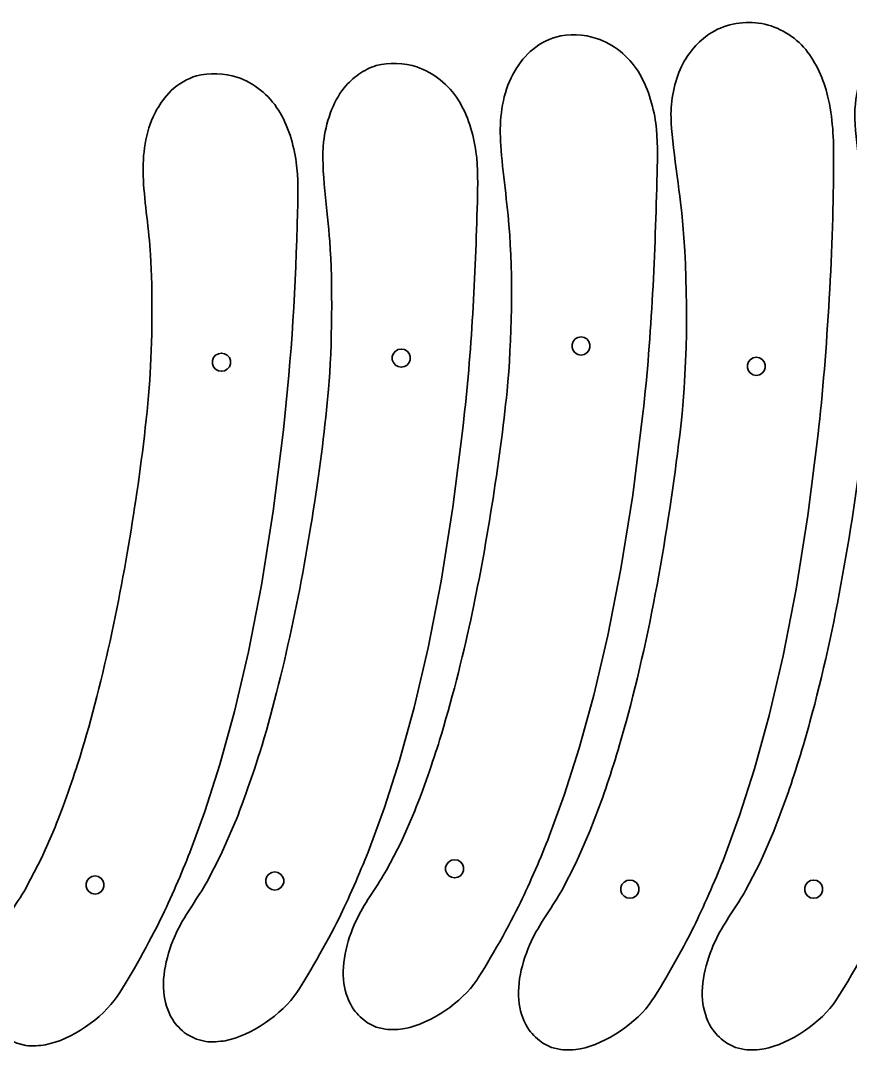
# Model space of a CAD drawing. Header units: millimetres. Extents: x -2587 to 2346, y -1794 to 1080.
# Drawn here: x -1467 to -964, y -1750 to -1125 of the extents above; entities that cross this region are included whole.
import ezdxf

# ---------------------------------------------------------------- set-up
doc = ezdxf.new("R2010")
doc.units = ezdxf.units.MM
doc.header["$MEASUREMENT"] = 0
doc.layers.add('layer 1', color=7, linetype='Continuous')

msp = doc.modelspace()

# ---------------------------------------------------------------- linework, layer by layer
at = {"layer": 'layer 1', "color": 250, "lineweight": 35}
for points, knots in [([(-1058.1163, -1140.0843), (-1061.1343, -1143.8021), (-1063.5986, -1146.7463), (-1065.9133, -1151.1481), (-1065.9133, -1151.1481), (-1070.5618, -1159.9878), (-1072.9464, -1171.5675), (-1073.0856, -1181.501), (-1073.0856, -1181.501), (-1073.261, -1194.0192), (-1068.1284, -1226.5929), (-1066.5805, -1241.4843), (-1066.5805, -1241.4843), (-1062.5162, -1280.5838), (-1062.7259, -1331.9025), (-1067.186, -1371.0435), (-1067.186, -1371.0435), (-1073.7414, -1428.5727), (-1085.0274, -1494.6146), (-1100.3148, -1550.3843), (-1100.3148, -1550.3843), (-1104.0288, -1563.9331), (-1109.7547, -1582.74), (-1114.4194, -1595.9442), (-1114.4194, -1595.9442), (-1114.4194, -1595.9442), (-1122.2167, -1616.6114), (-1122.2167, -1616.6114), (-1122.2167, -1616.6114), (-1122.2167, -1616.6114), (-1130.503, -1635.5596), (-1130.503, -1635.5596), (-1130.503, -1635.5596), (-1130.503, -1635.5596), (-1139.2728, -1652.5555), (-1139.2728, -1652.5555), (-1139.2728, -1652.5555), (-1144.2519, -1661.3071), (-1152.2406, -1672.1331), (-1156.7594, -1681.2442), (-1156.7594, -1681.2442), (-1162.5583, -1692.9364), (-1166.9691, -1708.3028), (-1165.124, -1721.4227), (-1165.124, -1721.4227), (-1164.3926, -1726.6233), (-1162.1022, -1733.0908), (-1159.02, -1737.3521), (-1159.02, -1737.3521), (-1157.2047, -1739.8618), (-1153.3476, -1743.5464), (-1150.738, -1745.1934), (-1150.738, -1745.1934), (-1150.738, -1745.1934), (-1145.5058, -1747.7843), (-1145.5058, -1747.7843), (-1145.5058, -1747.7843), (-1145.5058, -1747.7843), (-1139.9183, -1749.1378), (-1139.9183, -1749.1378), (-1139.9183, -1749.1378), (-1136.7153, -1749.5885), (-1131.2794, -1749.2601), (-1128.0916, -1748.6495), (-1128.0916, -1748.6495), (-1112.5213, -1745.667), (-1093.5203, -1732.6871), (-1084.6116, -1719.3487), (-1084.6116, -1719.3487), (-1076.6676, -1707.4546), (-1064.2411, -1684.8476), (-1058.0752, -1672.16), (-1058.0752, -1672.16), (-1052.5203, -1660.7298), (-1045.2126, -1643.8665), (-1040.6342, -1632.0823), (-1040.6342, -1632.0823), (-1040.6342, -1632.0823), (-1031.5421, -1607.1636), (-1031.5421, -1607.1636), (-1031.5421, -1607.1636), (-1031.5421, -1607.1636), (-1022.458, -1578.7027), (-1022.458, -1578.7027), (-1022.458, -1578.7027), (-1022.458, -1578.7027), (-1013.5737, -1546.4821), (-1013.5737, -1546.4821), (-1013.5737, -1546.4821), (-1013.5737, -1546.4821), (-1005.0814, -1510.2855), (-1005.0814, -1510.2855), (-1005.0814, -1510.2855), (-1005.0814, -1510.2855), (-997.1726, -1469.8955), (-997.1726, -1469.8955), (-997.1726, -1469.8955), (-997.1726, -1469.8955), (-990.0393, -1425.0955), (-990.0393, -1425.0955), (-990.0393, -1425.0955), (-990.0393, -1425.0955), (-983.8734, -1375.6686), (-983.8734, -1375.6686), (-983.8734, -1375.6686), (-978.4026, -1327.5825), (-974.519, -1259.2038), (-974.4805, -1210.5012), (-974.4805, -1210.5012), (-974.47, -1197.239), (-974.8509, -1183.4961), (-978.1046, -1170.5449), (-978.1046, -1170.5449), (-980.49, -1161.0498), (-985.1143, -1150.1653), (-991.4032, -1142.5772), (-991.4032, -1142.5772), (-998.1227, -1134.4696), (-1007.683, -1128.6303), (-1018.0815, -1126.7636), (-1018.0815, -1126.7636), (-1028.2154, -1124.9444), (-1039.365, -1126.7727), (-1048.2308, -1132.0653), (-1048.2308, -1132.0653), (-1052.1462, -1134.4027), (-1054.9067, -1137.0864), (-1058.1163, -1140.0843)], [0, 0, 0, 0, 0.03030303, 0.03030303, 0.03030303, 0.03030303, 0.06060606, 0.06060606, 0.06060606, 0.06060606, 0.09090909, 0.09090909, 0.09090909, 0.09090909, 0.12121212, 0.12121212, 0.12121212, 0.12121212, 0.15151515, 0.15151515, 0.15151515, 0.15151515, 0.18181818, 0.18181818, 0.18181818, 0.18181818, 0.21212121, 0.21212121, 0.21212121, 0.21212121, 0.24242424, 0.24242424, 0.24242424, 0.24242424, 0.27272727, 0.27272727, 0.27272727, 0.27272727, 0.3030303, 0.3030303, 0.3030303, 0.3030303, 0.33333333, 0.33333333, 0.33333333, 0.33333333, 0.36363636, 0.36363636, 0.36363636, 0.36363636, 0.39393939, 0.39393939, 0.39393939, 0.39393939, 0.42424242, 0.42424242, 0.42424242, 0.42424242, 0.45454545, 0.45454545, 0.45454545, 0.45454545, 0.48484848, 0.48484848, 0.48484848, 0.48484848, 0.51515152, 0.51515152, 0.51515152, 0.51515152, 0.54545455, 0.54545455, 0.54545455, 0.54545455, 0.57575758, 0.57575758, 0.57575758, 0.57575758, 0.60606061, 0.60606061, 0.60606061, 0.60606061, 0.63636364, 0.63636364, 0.63636364, 0.63636364, 0.66666667, 0.66666667, 0.66666667, 0.66666667, 0.6969697, 0.6969697, 0.6969697, 0.6969697, 0.72727273, 0.72727273, 0.72727273, 0.72727273, 0.75757576, 0.75757576, 0.75757576, 0.75757576, 0.78787879, 0.78787879, 0.78787879, 0.78787879, 0.81818182, 0.81818182, 0.81818182, 0.81818182, 0.84848485, 0.84848485, 0.84848485, 0.84848485, 0.87878788, 0.87878788, 0.87878788, 0.87878788, 0.90909091, 0.90909091, 0.90909091, 0.90909091, 0.93939394, 0.93939394, 0.93939394, 0.93939394, 1, 1, 1, 1]), ([(-950.8636, -1145.2498), (-953.4748, -1149.5236), (-955.5943, -1152.8872), (-957.4143, -1157.7508), (-957.4143, -1157.7508), (-959.9812, -1164.6104), (-961.5373, -1174.1965), (-961.6396, -1181.501), (-961.6396, -1181.501), (-961.7467, -1189.145), (-960.2076, -1201.3003), (-959.2135, -1208.999), (-959.2135, -1208.999), (-957.0741, -1225.5675), (-954.9885, -1240.0028), (-953.7726, -1256.8621), (-953.7726, -1256.8621), (-951.3064, -1291.0576), (-951.649, -1336.4348), (-955.74, -1371.0435), (-955.74, -1371.0435), (-962.7318, -1430.1925), (-973.1236, -1492.9441), (-988.8688, -1550.3843), (-988.8688, -1550.3843), (-992.5827, -1563.9329), (-998.3088, -1582.7402), (-1002.9734, -1595.9442), (-1002.9734, -1595.9442), (-1002.9734, -1595.9442), (-1010.7707, -1616.6114), (-1010.7707, -1616.6114), (-1010.7707, -1616.6114), (-1010.7707, -1616.6114), (-1019.057, -1635.5596), (-1019.057, -1635.5596), (-1019.057, -1635.5596), (-1019.057, -1635.5596), (-1027.8268, -1652.5555), (-1027.8268, -1652.5555), (-1027.8268, -1652.5555), (-1032.8059, -1661.3072), (-1040.7944, -1672.1326), (-1045.3134, -1681.2442), (-1045.3134, -1681.2442), (-1051.1124, -1692.9365), (-1055.523, -1708.3026), (-1053.678, -1721.4227), (-1053.678, -1721.4227), (-1052.9466, -1726.6236), (-1050.6563, -1733.0907), (-1047.574, -1737.3521), (-1047.574, -1737.3521), (-1045.7588, -1739.8617), (-1041.9016, -1743.5465), (-1039.2921, -1745.1934), (-1039.2921, -1745.1934), (-1039.2921, -1745.1934), (-1034.0599, -1747.7843), (-1034.0599, -1747.7843), (-1034.0599, -1747.7843), (-1034.0599, -1747.7843), (-1028.4724, -1749.1378), (-1028.4724, -1749.1378), (-1028.4724, -1749.1378), (-1025.2694, -1749.5885), (-1019.8334, -1749.2601), (-1016.6456, -1748.6495), (-1016.6456, -1748.6495), (-1001.0872, -1745.6692), (-981.5392, -1732.3381), (-973.1656, -1719.3487), (-973.1656, -1719.3487), (-960.2847, -1699.3675), (-947.5613, -1675.3407), (-938.0966, -1653.6754), (-938.0966, -1653.6754), (-932.3099, -1640.4293), (-924.7522, -1620.7832), (-920.0961, -1607.1636), (-920.0961, -1607.1636), (-920.0961, -1607.1636), (-911.012, -1578.7027), (-911.012, -1578.7027), (-911.012, -1578.7027), (-911.012, -1578.7027), (-902.1278, -1546.4821), (-902.1278, -1546.4821), (-902.1278, -1546.4821), (-902.1278, -1546.4821), (-893.6354, -1510.2855), (-893.6354, -1510.2855), (-893.6354, -1510.2855), (-893.6354, -1510.2855), (-885.7266, -1469.8955), (-885.7266, -1469.8955), (-885.7266, -1469.8955), (-885.7266, -1469.8955), (-878.5933, -1425.0955), (-878.5933, -1425.0955), (-878.5933, -1425.0955), (-878.5933, -1425.0955), (-872.4274, -1375.6686), (-872.4274, -1375.6686), (-872.4274, -1375.6686), (-870.7916, -1361.2903), (-869.3883, -1345.0823), (-868.2551, -1330.611), (-868.2551, -1330.611), (-865.2737, -1292.5387), (-863.0648, -1248.7068), (-863.0346, -1210.5012), (-863.0346, -1210.5012), (-863.0631, -1197.117), (-863.3787, -1183.6002), (-866.6586, -1170.5449), (-866.6586, -1170.5449), (-869.0441, -1161.0496), (-873.6682, -1150.1655), (-879.9573, -1142.5772), (-879.9573, -1142.5772), (-886.677, -1134.4695), (-896.2369, -1128.6303), (-906.6355, -1126.7636), (-906.6355, -1126.7636), (-916.7694, -1124.9444), (-927.919, -1126.7727), (-936.7848, -1132.0653), (-936.7848, -1132.0653), (-939.8507, -1133.8956), (-944.2358, -1137.4747), (-946.6703, -1140.0843), (-946.6703, -1140.0843), (-946.6703, -1140.0843), (-950.8636, -1145.2498), (-950.8636, -1145.2498)], [0, 0, 0, 0, 0.02857143, 0.02857143, 0.02857143, 0.02857143, 0.05714286, 0.05714286, 0.05714286, 0.05714286, 0.08571429, 0.08571429, 0.08571429, 0.08571429, 0.11428571, 0.11428571, 0.11428571, 0.11428571, 0.14285714, 0.14285714, 0.14285714, 0.14285714, 0.17142857, 0.17142857, 0.17142857, 0.17142857, 0.2, 0.2, 0.2, 0.2, 0.22857143, 0.22857143, 0.22857143, 0.22857143, 0.25714286, 0.25714286, 0.25714286, 0.25714286, 0.28571429, 0.28571429, 0.28571429, 0.28571429, 0.31428571, 0.31428571, 0.31428571, 0.31428571, 0.34285714, 0.34285714, 0.34285714, 0.34285714, 0.37142857, 0.37142857, 0.37142857, 0.37142857, 0.4, 0.4, 0.4, 0.4, 0.42857143, 0.42857143, 0.42857143, 0.42857143, 0.45714286, 0.45714286, 0.45714286, 0.45714286, 0.48571429, 0.48571429, 0.48571429, 0.48571429, 0.51428571, 0.51428571, 0.51428571, 0.51428571, 0.54285714, 0.54285714, 0.54285714, 0.54285714, 0.57142857, 0.57142857, 0.57142857, 0.57142857, 0.6, 0.6, 0.6, 0.6, 0.62857143, 0.62857143, 0.62857143, 0.62857143, 0.65714286, 0.65714286, 0.65714286, 0.65714286, 0.68571429, 0.68571429, 0.68571429, 0.68571429, 0.71428571, 0.71428571, 0.71428571, 0.71428571, 0.74285714, 0.74285714, 0.74285714, 0.74285714, 0.77142857, 0.77142857, 0.77142857, 0.77142857, 0.8, 0.8, 0.8, 0.8, 0.82857143, 0.82857143, 0.82857143, 0.82857143, 0.85714286, 0.85714286, 0.85714286, 0.85714286, 0.88571429, 0.88571429, 0.88571429, 0.88571429, 0.91428571, 0.91428571, 0.91428571, 0.91428571, 0.94285714, 0.94285714, 0.94285714, 0.94285714, 1, 1, 1, 1]), ([(-1162.8951, -1148.366), (-1165.7016, -1152.2421), (-1167.894, -1155.1781), (-1170.0186, -1159.6582), (-1170.0186, -1159.6582), (-1175.6606, -1171.5551), (-1177.0805, -1185.0659), (-1176.423, -1198.072), (-1176.423, -1198.072), (-1175.687, -1212.631), (-1172.5868, -1233.2797), (-1171.2911, -1249.0582), (-1171.2911, -1249.0582), (-1168.7921, -1279.4902), (-1169.5001, -1319.4552), (-1172.4824, -1349.6809), (-1172.4824, -1349.6809), (-1176.6578, -1391.9982), (-1185.4723, -1446.8346), (-1194.4838, -1488.3836), (-1194.4838, -1488.3836), (-1199.4412, -1511.2408), (-1206.4535, -1539.13), (-1213.3664, -1561.4287), (-1213.3664, -1561.4287), (-1217.1858, -1573.7488), (-1223.626, -1592.3567), (-1228.4661, -1604.2495), (-1228.4661, -1604.2495), (-1228.4661, -1604.2495), (-1236.7524, -1623.1976), (-1236.7524, -1623.1976), (-1236.7524, -1623.1976), (-1236.7524, -1623.1976), (-1245.5222, -1640.1934), (-1245.5222, -1640.1934), (-1245.5222, -1640.1934), (-1250.5018, -1648.9459), (-1258.4891, -1659.7694), (-1263.0088, -1668.8822), (-1263.0088, -1668.8822), (-1268.8079, -1680.5746), (-1273.2184, -1695.9404), (-1271.3734, -1709.0606), (-1271.3734, -1709.0606), (-1270.642, -1714.2618), (-1268.352, -1720.728), (-1265.2694, -1724.9898), (-1265.2694, -1724.9898), (-1263.4539, -1727.4998), (-1259.5974, -1731.1842), (-1256.9875, -1732.8314), (-1256.9875, -1732.8314), (-1256.9875, -1732.8314), (-1251.7553, -1735.4222), (-1251.7553, -1735.4222), (-1251.7553, -1735.4222), (-1251.7553, -1735.4222), (-1246.1678, -1736.7757), (-1246.1678, -1736.7757), (-1246.1678, -1736.7757), (-1242.9648, -1737.2264), (-1237.5289, -1736.898), (-1234.3411, -1736.2874), (-1234.3411, -1736.2874), (-1218.7705, -1733.3048), (-1199.7698, -1720.3252), (-1190.861, -1706.9864), (-1190.861, -1706.9864), (-1182.9154, -1695.0897), (-1170.4919, -1672.4882), (-1164.3246, -1659.7979), (-1164.3246, -1659.7979), (-1158.7692, -1648.3666), (-1151.4626, -1631.5056), (-1146.8837, -1619.7203), (-1146.8837, -1619.7203), (-1146.8837, -1619.7203), (-1137.7915, -1594.8017), (-1137.7915, -1594.8017), (-1137.7915, -1594.8017), (-1137.7915, -1594.8017), (-1128.7074, -1566.3406), (-1128.7074, -1566.3406), (-1128.7074, -1566.3406), (-1128.7074, -1566.3406), (-1119.8232, -1534.1202), (-1119.8232, -1534.1202), (-1119.8232, -1534.1202), (-1119.8232, -1534.1202), (-1111.3308, -1497.9234), (-1111.3308, -1497.9234), (-1111.3308, -1497.9234), (-1111.3308, -1497.9234), (-1103.422, -1457.5334), (-1103.422, -1457.5334), (-1103.422, -1457.5334), (-1103.422, -1457.5334), (-1096.2888, -1412.7334), (-1096.2888, -1412.7334), (-1096.2888, -1412.7334), (-1096.2888, -1412.7334), (-1090.1228, -1363.3065), (-1090.1228, -1363.3065), (-1090.1228, -1363.3065), (-1084.6219, -1314.9838), (-1082.7132, -1266.1823), (-1081.4841, -1217.6027), (-1081.4841, -1217.6027), (-1081.2352, -1207.7657), (-1080.9642, -1196.9235), (-1082.3096, -1187.1677), (-1082.3096, -1187.1677), (-1083.743, -1176.7737), (-1087.3609, -1164.598), (-1093.0505, -1155.703), (-1093.0505, -1155.703), (-1098.8846, -1146.5821), (-1107.8658, -1139.0505), (-1118.2364, -1135.7034), (-1118.2364, -1135.7034), (-1125.6379, -1133.3146), (-1135.3058, -1132.7668), (-1142.8234, -1134.9013), (-1142.8234, -1134.9013), (-1148.1667, -1136.4185), (-1154.432, -1140.0485), (-1158.5373, -1143.7869), (-1158.5373, -1143.7869), (-1158.5373, -1143.7869), (-1162.8951, -1148.366), (-1162.8951, -1148.366)], [0, 0, 0, 0, 0.02941176, 0.02941176, 0.02941176, 0.02941176, 0.05882353, 0.05882353, 0.05882353, 0.05882353, 0.08823529, 0.08823529, 0.08823529, 0.08823529, 0.11764706, 0.11764706, 0.11764706, 0.11764706, 0.14705882, 0.14705882, 0.14705882, 0.14705882, 0.17647059, 0.17647059, 0.17647059, 0.17647059, 0.20588235, 0.20588235, 0.20588235, 0.20588235, 0.23529412, 0.23529412, 0.23529412, 0.23529412, 0.26470588, 0.26470588, 0.26470588, 0.26470588, 0.29411765, 0.29411765, 0.29411765, 0.29411765, 0.32352941, 0.32352941, 0.32352941, 0.32352941, 0.35294118, 0.35294118, 0.35294118, 0.35294118, 0.38235294, 0.38235294, 0.38235294, 0.38235294, 0.41176471, 0.41176471, 0.41176471, 0.41176471, 0.44117647, 0.44117647, 0.44117647, 0.44117647, 0.47058824, 0.47058824, 0.47058824, 0.47058824, 0.5, 0.5, 0.5, 0.5, 0.52941176, 0.52941176, 0.52941176, 0.52941176, 0.55882353, 0.55882353, 0.55882353, 0.55882353, 0.58823529, 0.58823529, 0.58823529, 0.58823529, 0.61764706, 0.61764706, 0.61764706, 0.61764706, 0.64705882, 0.64705882, 0.64705882, 0.64705882, 0.67647059, 0.67647059, 0.67647059, 0.67647059, 0.70588235, 0.70588235, 0.70588235, 0.70588235, 0.73529412, 0.73529412, 0.73529412, 0.73529412, 0.76470588, 0.76470588, 0.76470588, 0.76470588, 0.79411765, 0.79411765, 0.79411765, 0.79411765, 0.82352941, 0.82352941, 0.82352941, 0.82352941, 0.85294118, 0.85294118, 0.85294118, 0.85294118, 0.88235294, 0.88235294, 0.88235294, 0.88235294, 0.91176471, 0.91176471, 0.91176471, 0.91176471, 0.94117647, 0.94117647, 0.94117647, 0.94117647, 1, 1, 1, 1]), ([(-1262.3578, -1157.3535), (-1265.7497, -1160.1117), (-1268.3769, -1162.1626), (-1271.2285, -1165.7354), (-1271.2285, -1165.7354), (-1278.3527, -1174.6612), (-1282.4194, -1187.3338), (-1283.6577, -1198.5731), (-1283.6577, -1198.5731), (-1285.4642, -1214.9703), (-1281.1779, -1241.0691), (-1279.9399, -1258.7069), (-1279.9399, -1258.7069), (-1278.0925, -1285.0266), (-1278.4834, -1322.4777), (-1280.683, -1348.5844), (-1280.683, -1348.5844), (-1282.5056, -1370.2168), (-1286.0193, -1396.4913), (-1289.2349, -1417.7548), (-1289.2349, -1417.7548), (-1296.5077, -1465.8465), (-1307.9638, -1522.4414), (-1322.3437, -1568.826), (-1322.3437, -1568.826), (-1326.1628, -1581.1451), (-1332.6037, -1599.7549), (-1337.4435, -1611.6468), (-1337.4435, -1611.6468), (-1337.4435, -1611.6468), (-1345.7298, -1630.5949), (-1345.7298, -1630.5949), (-1345.7298, -1630.5949), (-1345.7298, -1630.5949), (-1354.4996, -1647.5909), (-1354.4996, -1647.5909), (-1354.4996, -1647.5909), (-1359.4792, -1656.3434), (-1367.4664, -1667.1666), (-1371.9861, -1676.2796), (-1371.9861, -1676.2796), (-1377.7853, -1687.9723), (-1382.1959, -1703.3375), (-1380.3507, -1716.4581), (-1380.3507, -1716.4581), (-1379.6193, -1721.659), (-1377.3291, -1728.1259), (-1374.2468, -1732.3873), (-1374.2468, -1732.3873), (-1372.4318, -1734.8966), (-1368.5739, -1738.582), (-1365.9648, -1740.2288), (-1365.9648, -1740.2288), (-1365.9648, -1740.2288), (-1360.7326, -1742.8197), (-1360.7326, -1742.8197), (-1360.7326, -1742.8197), (-1360.7326, -1742.8197), (-1355.1451, -1744.1729), (-1355.1451, -1744.1729), (-1355.1451, -1744.1729), (-1351.9415, -1744.6236), (-1346.5068, -1744.2953), (-1343.3184, -1743.6846), (-1343.3184, -1743.6846), (-1327.7474, -1740.7023), (-1308.7473, -1727.7224), (-1299.8383, -1714.3839), (-1299.8383, -1714.3839), (-1291.894, -1702.4898), (-1279.4681, -1679.883), (-1273.302, -1667.1951), (-1273.302, -1667.1951), (-1267.7466, -1655.7638), (-1260.4399, -1638.903), (-1255.861, -1627.1177), (-1255.861, -1627.1177), (-1255.861, -1627.1177), (-1246.7689, -1602.199), (-1246.7689, -1602.199), (-1246.7689, -1602.199), (-1246.7689, -1602.199), (-1237.6848, -1573.7379), (-1237.6848, -1573.7379), (-1237.6848, -1573.7379), (-1237.6848, -1573.7379), (-1228.8006, -1541.5174), (-1228.8006, -1541.5174), (-1228.8006, -1541.5174), (-1228.8006, -1541.5174), (-1220.3081, -1505.3206), (-1220.3081, -1505.3206), (-1220.3081, -1505.3206), (-1220.3081, -1505.3206), (-1212.3993, -1464.9307), (-1212.3993, -1464.9307), (-1212.3993, -1464.9307), (-1212.3993, -1464.9307), (-1205.2661, -1420.1307), (-1205.2661, -1420.1307), (-1205.2661, -1420.1307), (-1205.2661, -1420.1307), (-1199.1002, -1370.7039), (-1199.1002, -1370.7039), (-1199.1002, -1370.7039), (-1193.9026, -1325.2861), (-1191.6561, -1280.442), (-1190.4615, -1234.8042), (-1190.4615, -1234.8042), (-1190.2058, -1225.034), (-1189.9513, -1214.2224), (-1191.287, -1204.5372), (-1191.287, -1204.5372), (-1192.7205, -1194.1431), (-1196.3382, -1181.9676), (-1202.0279, -1173.0724), (-1202.0279, -1173.0724), (-1207.8619, -1163.9516), (-1216.8432, -1156.4199), (-1227.2137, -1153.0729), (-1227.2137, -1153.0729), (-1234.5546, -1150.7036), (-1244.2552, -1150.121), (-1251.708, -1152.2708), (-1251.708, -1152.2708), (-1255.796, -1153.45), (-1258.855, -1155.3165), (-1262.3578, -1157.3535)], [0, 0, 0, 0, 0.03030303, 0.03030303, 0.03030303, 0.03030303, 0.06060606, 0.06060606, 0.06060606, 0.06060606, 0.09090909, 0.09090909, 0.09090909, 0.09090909, 0.12121212, 0.12121212, 0.12121212, 0.12121212, 0.15151515, 0.15151515, 0.15151515, 0.15151515, 0.18181818, 0.18181818, 0.18181818, 0.18181818, 0.21212121, 0.21212121, 0.21212121, 0.21212121, 0.24242424, 0.24242424, 0.24242424, 0.24242424, 0.27272727, 0.27272727, 0.27272727, 0.27272727, 0.3030303, 0.3030303, 0.3030303, 0.3030303, 0.33333333, 0.33333333, 0.33333333, 0.33333333, 0.36363636, 0.36363636, 0.36363636, 0.36363636, 0.39393939, 0.39393939, 0.39393939, 0.39393939, 0.42424242, 0.42424242, 0.42424242, 0.42424242, 0.45454545, 0.45454545, 0.45454545, 0.45454545, 0.48484848, 0.48484848, 0.48484848, 0.48484848, 0.51515152, 0.51515152, 0.51515152, 0.51515152, 0.54545455, 0.54545455, 0.54545455, 0.54545455, 0.57575758, 0.57575758, 0.57575758, 0.57575758, 0.60606061, 0.60606061, 0.60606061, 0.60606061, 0.63636364, 0.63636364, 0.63636364, 0.63636364, 0.66666667, 0.66666667, 0.66666667, 0.66666667, 0.6969697, 0.6969697, 0.6969697, 0.6969697, 0.72727273, 0.72727273, 0.72727273, 0.72727273, 0.75757576, 0.75757576, 0.75757576, 0.75757576, 0.78787879, 0.78787879, 0.78787879, 0.78787879, 0.81818182, 0.81818182, 0.81818182, 0.81818182, 0.84848485, 0.84848485, 0.84848485, 0.84848485, 0.87878788, 0.87878788, 0.87878788, 0.87878788, 0.90909091, 0.90909091, 0.90909091, 0.90909091, 0.93939394, 0.93939394, 0.93939394, 0.93939394, 1, 1, 1, 1]), ([(-1380.2057, -1171.9303), (-1382.9085, -1175.8335), (-1384.9808, -1178.7328), (-1386.998, -1183.2225), (-1386.998, -1183.2225), (-1392.3543, -1195.1439), (-1393.5851, -1208.7267), (-1392.9221, -1221.6365), (-1392.9221, -1221.6365), (-1392.1917, -1235.8584), (-1389.4819, -1251.7379), (-1388.5805, -1267.001), (-1388.5805, -1267.001), (-1387.2929, -1288.8018), (-1387.5317, -1321.445), (-1389.043, -1343.0424), (-1389.043, -1343.0424), (-1390.7372, -1367.2524), (-1394.6396, -1396.5974), (-1398.212, -1420.2202), (-1398.212, -1420.2202), (-1405.4849, -1468.3124), (-1416.9408, -1524.9062), (-1431.3209, -1571.2913), (-1431.3209, -1571.2913), (-1435.1404, -1583.6116), (-1441.5805, -1602.2193), (-1446.4207, -1614.1123), (-1446.4207, -1614.1123), (-1446.4207, -1614.1123), (-1454.707, -1633.0604), (-1454.707, -1633.0604), (-1454.707, -1633.0604), (-1454.707, -1633.0604), (-1463.4767, -1650.0562), (-1463.4767, -1650.0562), (-1463.4767, -1650.0562), (-1468.4556, -1658.8076), (-1476.4449, -1669.6342), (-1480.9634, -1678.7449), (-1480.9634, -1678.7449), (-1486.7624, -1690.4374), (-1491.1731, -1705.8034), (-1489.3279, -1718.9237), (-1489.3279, -1718.9237), (-1488.5965, -1724.1242), (-1486.306, -1730.5917), (-1483.2239, -1734.8529), (-1483.2239, -1734.8529), (-1481.4087, -1737.3626), (-1477.5515, -1741.0472), (-1474.942, -1742.6942), (-1474.942, -1742.6942), (-1474.942, -1742.6942), (-1469.7097, -1745.2852), (-1469.7097, -1745.2852), (-1469.7097, -1745.2852), (-1469.7097, -1745.2852), (-1464.1223, -1746.6385), (-1464.1223, -1746.6385), (-1464.1223, -1746.6385), (-1460.9191, -1747.0892), (-1455.4836, -1746.7609), (-1452.2956, -1746.1502), (-1452.2956, -1746.1502), (-1436.7247, -1743.1675), (-1417.7242, -1730.1879), (-1408.8155, -1716.8494), (-1408.8155, -1716.8494), (-1400.8708, -1704.9544), (-1388.4456, -1682.3493), (-1382.2792, -1669.6607), (-1382.2792, -1669.6607), (-1376.724, -1658.2297), (-1369.417, -1641.3681), (-1364.8382, -1629.5831), (-1364.8382, -1629.5831), (-1364.8382, -1629.5831), (-1355.746, -1604.6645), (-1355.746, -1604.6645), (-1355.746, -1604.6645), (-1355.746, -1604.6645), (-1346.6619, -1576.2033), (-1346.6619, -1576.2033), (-1346.6619, -1576.2033), (-1346.6619, -1576.2033), (-1337.7778, -1543.9829), (-1337.7778, -1543.9829), (-1337.7778, -1543.9829), (-1337.7778, -1543.9829), (-1329.2853, -1507.7861), (-1329.2853, -1507.7861), (-1329.2853, -1507.7861), (-1329.2853, -1507.7861), (-1321.3765, -1467.3962), (-1321.3765, -1467.3962), (-1321.3765, -1467.3962), (-1321.3765, -1467.3962), (-1314.2433, -1422.5962), (-1314.2433, -1422.5962), (-1314.2433, -1422.5962), (-1314.2433, -1422.5962), (-1308.0774, -1373.1693), (-1308.0774, -1373.1693), (-1308.0774, -1373.1693), (-1302.9691, -1328.6228), (-1300.6246, -1285.6614), (-1299.4386, -1240.9363), (-1299.4386, -1240.9363), (-1299.1802, -1231.1931), (-1298.9325, -1220.3885), (-1300.2642, -1210.7321), (-1300.2642, -1210.7321), (-1301.6977, -1200.3378), (-1305.3153, -1188.1626), (-1311.0051, -1179.2673), (-1311.0051, -1179.2673), (-1316.8392, -1170.1464), (-1325.8205, -1162.6149), (-1336.1909, -1159.2677), (-1336.1909, -1159.2677), (-1343.5312, -1156.8985), (-1353.233, -1156.3159), (-1360.6852, -1158.4656), (-1360.6852, -1158.4656), (-1365.9399, -1159.9814), (-1372.0337, -1163.6009), (-1376.0115, -1167.3513), (-1376.0115, -1167.3513), (-1376.0115, -1167.3513), (-1380.2057, -1171.9303), (-1380.2057, -1171.9303)], [0, 0, 0, 0, 0.02941176, 0.02941176, 0.02941176, 0.02941176, 0.05882353, 0.05882353, 0.05882353, 0.05882353, 0.08823529, 0.08823529, 0.08823529, 0.08823529, 0.11764706, 0.11764706, 0.11764706, 0.11764706, 0.14705882, 0.14705882, 0.14705882, 0.14705882, 0.17647059, 0.17647059, 0.17647059, 0.17647059, 0.20588235, 0.20588235, 0.20588235, 0.20588235, 0.23529412, 0.23529412, 0.23529412, 0.23529412, 0.26470588, 0.26470588, 0.26470588, 0.26470588, 0.29411765, 0.29411765, 0.29411765, 0.29411765, 0.32352941, 0.32352941, 0.32352941, 0.32352941, 0.35294118, 0.35294118, 0.35294118, 0.35294118, 0.38235294, 0.38235294, 0.38235294, 0.38235294, 0.41176471, 0.41176471, 0.41176471, 0.41176471, 0.44117647, 0.44117647, 0.44117647, 0.44117647, 0.47058824, 0.47058824, 0.47058824, 0.47058824, 0.5, 0.5, 0.5, 0.5, 0.52941176, 0.52941176, 0.52941176, 0.52941176, 0.55882353, 0.55882353, 0.55882353, 0.55882353, 0.58823529, 0.58823529, 0.58823529, 0.58823529, 0.61764706, 0.61764706, 0.61764706, 0.61764706, 0.64705882, 0.64705882, 0.64705882, 0.64705882, 0.67647059, 0.67647059, 0.67647059, 0.67647059, 0.70588235, 0.70588235, 0.70588235, 0.70588235, 0.73529412, 0.73529412, 0.73529412, 0.73529412, 0.76470588, 0.76470588, 0.76470588, 0.76470588, 0.79411765, 0.79411765, 0.79411765, 0.79411765, 0.82352941, 0.82352941, 0.82352941, 0.82352941, 0.85294118, 0.85294118, 0.85294118, 0.85294118, 0.88235294, 0.88235294, 0.88235294, 0.88235294, 0.91176471, 0.91176471, 0.91176471, 0.91176471, 0.94117647, 0.94117647, 0.94117647, 0.94117647, 1, 1, 1, 1]), ([(-1125.7441, -1317.1135), (-1125.7441, -1317.1135), (-1127.6252, -1316.7819), (-1127.6252, -1316.7819), (-1127.6252, -1316.7819), (-1127.6252, -1316.7819), (-1129.5063, -1317.1135), (-1129.5063, -1317.1135), (-1129.5063, -1317.1135), (-1129.5063, -1317.1135), (-1131.1605, -1318.0686), (-1131.1605, -1318.0686), (-1131.1605, -1318.0686), (-1131.1605, -1318.0686), (-1132.3883, -1319.5319), (-1132.3883, -1319.5319), (-1132.3883, -1319.5319), (-1132.3883, -1319.5319), (-1133.0416, -1321.3268), (-1133.0416, -1321.3268), (-1133.0416, -1321.3268), (-1133.0416, -1321.3268), (-1133.0416, -1323.2369), (-1133.0416, -1323.2369), (-1133.0416, -1323.2369), (-1133.0416, -1323.2369), (-1132.3883, -1325.0319), (-1132.3883, -1325.0319), (-1132.3883, -1325.0319), (-1132.3883, -1325.0319), (-1131.1605, -1326.4951), (-1131.1605, -1326.4951), (-1131.1605, -1326.4951), (-1131.1605, -1326.4951), (-1129.5063, -1327.4501), (-1129.5063, -1327.4501), (-1129.5063, -1327.4501), (-1129.5063, -1327.4501), (-1127.6252, -1327.7819), (-1127.6252, -1327.7819), (-1127.6252, -1327.7819), (-1127.6252, -1327.7819), (-1125.744, -1327.4501), (-1125.744, -1327.4501), (-1125.744, -1327.4501), (-1125.744, -1327.4501), (-1124.0898, -1326.4951), (-1124.0898, -1326.4951), (-1124.0898, -1326.4951), (-1124.0898, -1326.4951), (-1122.862, -1325.0319), (-1122.862, -1325.0319), (-1122.862, -1325.0319), (-1122.862, -1325.0319), (-1122.2087, -1323.2369), (-1122.2087, -1323.2369), (-1122.2087, -1323.2369), (-1122.2087, -1323.2369), (-1122.2087, -1321.3268), (-1122.2087, -1321.3268), (-1122.2087, -1321.3268), (-1122.2087, -1321.3268), (-1122.862, -1319.5319), (-1122.862, -1319.5319), (-1122.862, -1319.5319), (-1122.862, -1319.5319), (-1124.0899, -1318.0686), (-1124.0899, -1318.0686), (-1124.0899, -1318.0686), (-1124.0899, -1318.0686), (-1125.7441, -1317.1135), (-1125.7441, -1317.1135)], [0, 0, 0, 0, 0.05263158, 0.05263158, 0.05263158, 0.05263158, 0.10526316, 0.10526316, 0.10526316, 0.10526316, 0.15789474, 0.15789474, 0.15789474, 0.15789474, 0.21052632, 0.21052632, 0.21052632, 0.21052632, 0.26315789, 0.26315789, 0.26315789, 0.26315789, 0.31578947, 0.31578947, 0.31578947, 0.31578947, 0.36842105, 0.36842105, 0.36842105, 0.36842105, 0.42105263, 0.42105263, 0.42105263, 0.42105263, 0.47368421, 0.47368421, 0.47368421, 0.47368421, 0.52631579, 0.52631579, 0.52631579, 0.52631579, 0.57894737, 0.57894737, 0.57894737, 0.57894737, 0.63157895, 0.63157895, 0.63157895, 0.63157895, 0.68421053, 0.68421053, 0.68421053, 0.68421053, 0.73684211, 0.73684211, 0.73684211, 0.73684211, 0.78947368, 0.78947368, 0.78947368, 0.78947368, 0.84210526, 0.84210526, 0.84210526, 0.84210526, 0.89473684, 0.89473684, 0.89473684, 0.89473684, 1, 1, 1, 1]), ([(-1241.3657, -1326.9292), (-1241.3657, -1326.9292), (-1240.1379, -1325.466), (-1240.1379, -1325.466), (-1240.1379, -1325.466), (-1240.1379, -1325.466), (-1238.4837, -1324.5109), (-1238.4837, -1324.5109), (-1238.4837, -1324.5109), (-1238.4837, -1324.5109), (-1236.6025, -1324.1792), (-1236.6025, -1324.1792), (-1236.6025, -1324.1792), (-1236.6025, -1324.1792), (-1234.7214, -1324.5109), (-1234.7214, -1324.5109), (-1234.7214, -1324.5109), (-1234.7214, -1324.5109), (-1233.0672, -1325.466), (-1233.0672, -1325.466), (-1233.0672, -1325.466), (-1233.0672, -1325.466), (-1231.8394, -1326.9292), (-1231.8394, -1326.9292), (-1231.8394, -1326.9292), (-1231.8394, -1326.9292), (-1231.1861, -1328.7241), (-1231.1861, -1328.7241), (-1231.1861, -1328.7241), (-1231.1861, -1328.7241), (-1231.1861, -1330.6342), (-1231.1861, -1330.6342), (-1231.1861, -1330.6342), (-1231.1861, -1330.6342), (-1231.8394, -1332.4292), (-1231.8394, -1332.4292), (-1231.8394, -1332.4292), (-1231.8394, -1332.4292), (-1233.0672, -1333.8925), (-1233.0672, -1333.8925), (-1233.0672, -1333.8925), (-1233.0672, -1333.8925), (-1234.7214, -1334.8475), (-1234.7214, -1334.8475), (-1234.7214, -1334.8475), (-1234.7214, -1334.8475), (-1236.6025, -1335.1792), (-1236.6025, -1335.1792), (-1236.6025, -1335.1792), (-1236.6025, -1335.1792), (-1238.4836, -1334.8475), (-1238.4836, -1334.8475), (-1238.4836, -1334.8475), (-1238.4836, -1334.8475), (-1240.1379, -1333.8925), (-1240.1379, -1333.8925), (-1240.1379, -1333.8925), (-1240.1379, -1333.8925), (-1241.3657, -1332.4292), (-1241.3657, -1332.4292), (-1241.3657, -1332.4292), (-1241.3657, -1332.4292), (-1242.019, -1330.6343), (-1242.019, -1330.6343), (-1242.019, -1330.6343), (-1242.019, -1330.6343), (-1242.019, -1328.7241), (-1242.019, -1328.7241), (-1242.019, -1328.7241), (-1242.019, -1328.7241), (-1241.3657, -1326.9292), (-1241.3657, -1326.9292)], [0, 0, 0, 0, 0.05263158, 0.05263158, 0.05263158, 0.05263158, 0.10526316, 0.10526316, 0.10526316, 0.10526316, 0.15789474, 0.15789474, 0.15789474, 0.15789474, 0.21052632, 0.21052632, 0.21052632, 0.21052632, 0.26315789, 0.26315789, 0.26315789, 0.26315789, 0.31578947, 0.31578947, 0.31578947, 0.31578947, 0.36842105, 0.36842105, 0.36842105, 0.36842105, 0.42105263, 0.42105263, 0.42105263, 0.42105263, 0.47368421, 0.47368421, 0.47368421, 0.47368421, 0.52631579, 0.52631579, 0.52631579, 0.52631579, 0.57894737, 0.57894737, 0.57894737, 0.57894737, 0.63157895, 0.63157895, 0.63157895, 0.63157895, 0.68421053, 0.68421053, 0.68421053, 0.68421053, 0.73684211, 0.73684211, 0.73684211, 0.73684211, 0.78947368, 0.78947368, 0.78947368, 0.78947368, 0.84210526, 0.84210526, 0.84210526, 0.84210526, 0.89473684, 0.89473684, 0.89473684, 0.89473684, 1, 1, 1, 1]), ([(-1349.115, -1327.9314), (-1349.115, -1327.9314), (-1347.4608, -1326.9763), (-1347.4608, -1326.9763), (-1347.4608, -1326.9763), (-1347.4608, -1326.9763), (-1345.5797, -1326.6447), (-1345.5797, -1326.6447), (-1345.5797, -1326.6447), (-1345.5797, -1326.6447), (-1343.6986, -1326.9763), (-1343.6986, -1326.9763), (-1343.6986, -1326.9763), (-1343.6986, -1326.9763), (-1342.0444, -1327.9314), (-1342.0444, -1327.9314), (-1342.0444, -1327.9314), (-1342.0444, -1327.9314), (-1340.8166, -1329.3947), (-1340.8166, -1329.3947), (-1340.8166, -1329.3947), (-1340.8166, -1329.3947), (-1340.1633, -1331.1896), (-1340.1633, -1331.1896), (-1340.1633, -1331.1896), (-1340.1633, -1331.1896), (-1340.1633, -1333.0997), (-1340.1633, -1333.0997), (-1340.1633, -1333.0997), (-1340.1633, -1333.0997), (-1340.8166, -1334.8947), (-1340.8166, -1334.8947), (-1340.8166, -1334.8947), (-1340.8166, -1334.8947), (-1342.0444, -1336.3579), (-1342.0444, -1336.3579), (-1342.0444, -1336.3579), (-1342.0444, -1336.3579), (-1343.6986, -1337.3129), (-1343.6986, -1337.3129), (-1343.6986, -1337.3129), (-1343.6986, -1337.3129), (-1345.5797, -1337.6447), (-1345.5797, -1337.6447), (-1345.5797, -1337.6447), (-1345.5797, -1337.6447), (-1347.4608, -1337.3129), (-1347.4608, -1337.3129), (-1347.4608, -1337.3129), (-1347.4608, -1337.3129), (-1349.115, -1336.3579), (-1349.115, -1336.3579), (-1349.115, -1336.3579), (-1349.115, -1336.3579), (-1350.3428, -1334.8947), (-1350.3428, -1334.8947), (-1350.3428, -1334.8947), (-1350.3428, -1334.8947), (-1350.9962, -1333.0997), (-1350.9962, -1333.0997), (-1350.9962, -1333.0997), (-1350.9962, -1333.0997), (-1350.9962, -1331.1896), (-1350.9962, -1331.1896), (-1350.9962, -1331.1896), (-1350.9962, -1331.1896), (-1350.3428, -1329.3947), (-1350.3428, -1329.3947), (-1350.3428, -1329.3947), (-1350.3428, -1329.3947), (-1349.115, -1327.9314), (-1349.115, -1327.9314)], [0, 0, 0, 0, 0.05263158, 0.05263158, 0.05263158, 0.05263158, 0.10526316, 0.10526316, 0.10526316, 0.10526316, 0.15789474, 0.15789474, 0.15789474, 0.15789474, 0.21052632, 0.21052632, 0.21052632, 0.21052632, 0.26315789, 0.26315789, 0.26315789, 0.26315789, 0.31578947, 0.31578947, 0.31578947, 0.31578947, 0.36842105, 0.36842105, 0.36842105, 0.36842105, 0.42105263, 0.42105263, 0.42105263, 0.42105263, 0.47368421, 0.47368421, 0.47368421, 0.47368421, 0.52631579, 0.52631579, 0.52631579, 0.52631579, 0.57894737, 0.57894737, 0.57894737, 0.57894737, 0.63157895, 0.63157895, 0.63157895, 0.63157895, 0.68421053, 0.68421053, 0.68421053, 0.68421053, 0.73684211, 0.73684211, 0.73684211, 0.73684211, 0.78947368, 0.78947368, 0.78947368, 0.78947368, 0.84210526, 0.84210526, 0.84210526, 0.84210526, 0.89473684, 0.89473684, 0.89473684, 0.89473684, 1, 1, 1, 1]), ([(-1021.3757, -1329.1439), (-1021.3757, -1329.1439), (-1019.4946, -1329.4756), (-1019.4946, -1329.4756), (-1019.4946, -1329.4756), (-1019.4946, -1329.4756), (-1017.8404, -1330.4307), (-1017.8404, -1330.4307), (-1017.8404, -1330.4307), (-1017.8404, -1330.4307), (-1016.6126, -1331.8939), (-1016.6126, -1331.8939), (-1016.6126, -1331.8939), (-1016.6126, -1331.8939), (-1015.9593, -1333.6889), (-1015.9593, -1333.6889), (-1015.9593, -1333.6889), (-1015.9593, -1333.6889), (-1015.9593, -1335.5989), (-1015.9593, -1335.5989), (-1015.9593, -1335.5989), (-1015.9593, -1335.5989), (-1016.6126, -1337.3939), (-1016.6126, -1337.3939), (-1016.6126, -1337.3939), (-1016.6126, -1337.3939), (-1017.8404, -1338.8572), (-1017.8404, -1338.8572), (-1017.8404, -1338.8572), (-1017.8404, -1338.8572), (-1019.4946, -1339.8122), (-1019.4946, -1339.8122), (-1019.4946, -1339.8122), (-1019.4946, -1339.8122), (-1021.3757, -1340.1439), (-1021.3757, -1340.1439), (-1021.3757, -1340.1439), (-1021.3757, -1340.1439), (-1023.2568, -1339.8122), (-1023.2568, -1339.8122), (-1023.2568, -1339.8122), (-1023.2568, -1339.8122), (-1024.9111, -1338.8572), (-1024.9111, -1338.8572), (-1024.9111, -1338.8572), (-1024.9111, -1338.8572), (-1026.1389, -1337.3939), (-1026.1389, -1337.3939), (-1026.1389, -1337.3939), (-1026.1389, -1337.3939), (-1026.7922, -1335.599), (-1026.7922, -1335.599), (-1026.7922, -1335.599), (-1026.7922, -1335.599), (-1026.7922, -1333.6889), (-1026.7922, -1333.6889), (-1026.7922, -1333.6889), (-1026.7922, -1333.6889), (-1026.1389, -1331.8939), (-1026.1389, -1331.8939), (-1026.1389, -1331.8939), (-1026.1389, -1331.8939), (-1024.9111, -1330.4307), (-1024.9111, -1330.4307), (-1024.9111, -1330.4307), (-1024.9111, -1330.4307), (-1023.2568, -1329.4756), (-1023.2568, -1329.4756), (-1023.2568, -1329.4756), (-1023.2568, -1329.4756), (-1021.3757, -1329.1439), (-1021.3757, -1329.1439)], [0, 0, 0, 0, 0.05263158, 0.05263158, 0.05263158, 0.05263158, 0.10526316, 0.10526316, 0.10526316, 0.10526316, 0.15789474, 0.15789474, 0.15789474, 0.15789474, 0.21052632, 0.21052632, 0.21052632, 0.21052632, 0.26315789, 0.26315789, 0.26315789, 0.26315789, 0.31578947, 0.31578947, 0.31578947, 0.31578947, 0.36842105, 0.36842105, 0.36842105, 0.36842105, 0.42105263, 0.42105263, 0.42105263, 0.42105263, 0.47368421, 0.47368421, 0.47368421, 0.47368421, 0.52631579, 0.52631579, 0.52631579, 0.52631579, 0.57894737, 0.57894737, 0.57894737, 0.57894737, 0.63157895, 0.63157895, 0.63157895, 0.63157895, 0.68421053, 0.68421053, 0.68421053, 0.68421053, 0.73684211, 0.73684211, 0.73684211, 0.73684211, 0.78947368, 0.78947368, 0.78947368, 0.78947368, 0.84210526, 0.84210526, 0.84210526, 0.84210526, 0.89473684, 0.89473684, 0.89473684, 0.89473684, 1, 1, 1, 1]), ([(-1204.2786, -1633.9278), (-1204.2786, -1633.9278), (-1202.3975, -1634.2596), (-1202.3975, -1634.2596), (-1202.3975, -1634.2596), (-1202.3975, -1634.2596), (-1200.7432, -1635.2145), (-1200.7432, -1635.2145), (-1200.7432, -1635.2145), (-1200.7432, -1635.2145), (-1199.5154, -1636.6778), (-1199.5154, -1636.6778), (-1199.5154, -1636.6778), (-1199.5154, -1636.6778), (-1198.8621, -1638.4727), (-1198.8621, -1638.4727), (-1198.8621, -1638.4727), (-1198.8621, -1638.4727), (-1198.8621, -1640.3829), (-1198.8621, -1640.3829), (-1198.8621, -1640.3829), (-1198.8621, -1640.3829), (-1199.5154, -1642.1778), (-1199.5154, -1642.1778), (-1199.5154, -1642.1778), (-1199.5154, -1642.1778), (-1200.7432, -1643.6411), (-1200.7432, -1643.6411), (-1200.7432, -1643.6411), (-1200.7432, -1643.6411), (-1202.3975, -1644.5961), (-1202.3975, -1644.5961), (-1202.3975, -1644.5961), (-1202.3975, -1644.5961), (-1204.2786, -1644.9278), (-1204.2786, -1644.9278), (-1204.2786, -1644.9278), (-1204.2786, -1644.9278), (-1206.1597, -1644.5961), (-1206.1597, -1644.5961), (-1206.1597, -1644.5961), (-1206.1597, -1644.5961), (-1207.8139, -1643.6411), (-1207.8139, -1643.6411), (-1207.8139, -1643.6411), (-1207.8139, -1643.6411), (-1209.0417, -1642.1778), (-1209.0417, -1642.1778), (-1209.0417, -1642.1778), (-1209.0417, -1642.1778), (-1209.695, -1640.3829), (-1209.695, -1640.3829), (-1209.695, -1640.3829), (-1209.695, -1640.3829), (-1209.695, -1638.4727), (-1209.695, -1638.4727), (-1209.695, -1638.4727), (-1209.695, -1638.4727), (-1209.0417, -1636.6778), (-1209.0417, -1636.6778), (-1209.0417, -1636.6778), (-1209.0417, -1636.6778), (-1207.8139, -1635.2145), (-1207.8139, -1635.2145), (-1207.8139, -1635.2145), (-1207.8139, -1635.2145), (-1206.1597, -1634.2596), (-1206.1597, -1634.2596), (-1206.1597, -1634.2596), (-1206.1597, -1634.2596), (-1204.2786, -1633.9278), (-1204.2786, -1633.9278)], [0, 0, 0, 0, 0.05263158, 0.05263158, 0.05263158, 0.05263158, 0.10526316, 0.10526316, 0.10526316, 0.10526316, 0.15789474, 0.15789474, 0.15789474, 0.15789474, 0.21052632, 0.21052632, 0.21052632, 0.21052632, 0.26315789, 0.26315789, 0.26315789, 0.26315789, 0.31578947, 0.31578947, 0.31578947, 0.31578947, 0.36842105, 0.36842105, 0.36842105, 0.36842105, 0.42105263, 0.42105263, 0.42105263, 0.42105263, 0.47368421, 0.47368421, 0.47368421, 0.47368421, 0.52631579, 0.52631579, 0.52631579, 0.52631579, 0.57894737, 0.57894737, 0.57894737, 0.57894737, 0.63157895, 0.63157895, 0.63157895, 0.63157895, 0.68421053, 0.68421053, 0.68421053, 0.68421053, 0.73684211, 0.73684211, 0.73684211, 0.73684211, 0.78947368, 0.78947368, 0.78947368, 0.78947368, 0.84210526, 0.84210526, 0.84210526, 0.84210526, 0.89473684, 0.89473684, 0.89473684, 0.89473684, 1, 1, 1, 1]), ([(-1315.137, -1641.6568), (-1315.137, -1641.6568), (-1316.7913, -1642.6119), (-1316.7913, -1642.6119), (-1316.7913, -1642.6119), (-1316.7913, -1642.6119), (-1318.0191, -1644.0751), (-1318.0191, -1644.0751), (-1318.0191, -1644.0751), (-1318.0191, -1644.0751), (-1318.6724, -1645.8701), (-1318.6724, -1645.8701), (-1318.6724, -1645.8701), (-1318.6724, -1645.8701), (-1318.6724, -1647.7802), (-1318.6724, -1647.7802), (-1318.6724, -1647.7802), (-1318.6724, -1647.7802), (-1318.0191, -1649.5751), (-1318.0191, -1649.5751), (-1318.0191, -1649.5751), (-1318.0191, -1649.5751), (-1316.7913, -1651.0384), (-1316.7913, -1651.0384), (-1316.7913, -1651.0384), (-1316.7913, -1651.0384), (-1315.137, -1651.9935), (-1315.137, -1651.9935), (-1315.137, -1651.9935), (-1315.137, -1651.9935), (-1313.2559, -1652.3251), (-1313.2559, -1652.3251), (-1313.2559, -1652.3251), (-1313.2559, -1652.3251), (-1311.3748, -1651.9935), (-1311.3748, -1651.9935), (-1311.3748, -1651.9935), (-1311.3748, -1651.9935), (-1309.7206, -1651.0384), (-1309.7206, -1651.0384), (-1309.7206, -1651.0384), (-1309.7206, -1651.0384), (-1308.4928, -1649.5751), (-1308.4928, -1649.5751), (-1308.4928, -1649.5751), (-1308.4928, -1649.5751), (-1307.8395, -1647.7802), (-1307.8395, -1647.7802), (-1307.8395, -1647.7802), (-1307.8395, -1647.7802), (-1307.8395, -1645.8701), (-1307.8395, -1645.8701), (-1307.8395, -1645.8701), (-1307.8395, -1645.8701), (-1308.4928, -1644.0751), (-1308.4928, -1644.0751), (-1308.4928, -1644.0751), (-1308.4928, -1644.0751), (-1309.7206, -1642.6119), (-1309.7206, -1642.6119), (-1309.7206, -1642.6119), (-1309.7206, -1642.6119), (-1311.3748, -1641.6568), (-1311.3748, -1641.6568), (-1311.3748, -1641.6568), (-1311.3748, -1641.6568), (-1313.2559, -1641.3251), (-1313.2559, -1641.3251), (-1313.2559, -1641.3251), (-1313.2559, -1641.3251), (-1315.137, -1641.6568), (-1315.137, -1641.6568)], [0, 0, 0, 0, 0.05263158, 0.05263158, 0.05263158, 0.05263158, 0.10526316, 0.10526316, 0.10526316, 0.10526316, 0.15789474, 0.15789474, 0.15789474, 0.15789474, 0.21052632, 0.21052632, 0.21052632, 0.21052632, 0.26315789, 0.26315789, 0.26315789, 0.26315789, 0.31578947, 0.31578947, 0.31578947, 0.31578947, 0.36842105, 0.36842105, 0.36842105, 0.36842105, 0.42105263, 0.42105263, 0.42105263, 0.42105263, 0.47368421, 0.47368421, 0.47368421, 0.47368421, 0.52631579, 0.52631579, 0.52631579, 0.52631579, 0.57894737, 0.57894737, 0.57894737, 0.57894737, 0.63157895, 0.63157895, 0.63157895, 0.63157895, 0.68421053, 0.68421053, 0.68421053, 0.68421053, 0.73684211, 0.73684211, 0.73684211, 0.73684211, 0.78947368, 0.78947368, 0.78947368, 0.78947368, 0.84210526, 0.84210526, 0.84210526, 0.84210526, 0.89473684, 0.89473684, 0.89473684, 0.89473684, 1, 1, 1, 1]), ([(-1424.1142, -1644.1224), (-1424.1142, -1644.1224), (-1425.7684, -1645.0773), (-1425.7684, -1645.0773), (-1425.7684, -1645.0773), (-1425.7684, -1645.0773), (-1426.9962, -1646.5406), (-1426.9962, -1646.5406), (-1426.9962, -1646.5406), (-1426.9962, -1646.5406), (-1427.6495, -1648.3355), (-1427.6495, -1648.3355), (-1427.6495, -1648.3355), (-1427.6495, -1648.3355), (-1427.6495, -1650.2457), (-1427.6495, -1650.2457), (-1427.6495, -1650.2457), (-1427.6495, -1650.2457), (-1426.9962, -1652.0406), (-1426.9962, -1652.0406), (-1426.9962, -1652.0406), (-1426.9962, -1652.0406), (-1425.7684, -1653.5039), (-1425.7684, -1653.5039), (-1425.7684, -1653.5039), (-1425.7684, -1653.5039), (-1424.1142, -1654.4589), (-1424.1142, -1654.4589), (-1424.1142, -1654.4589), (-1424.1142, -1654.4589), (-1422.2331, -1654.7906), (-1422.2331, -1654.7906), (-1422.2331, -1654.7906), (-1422.2331, -1654.7906), (-1420.352, -1654.4589), (-1420.352, -1654.4589), (-1420.352, -1654.4589), (-1420.352, -1654.4589), (-1418.6977, -1653.5039), (-1418.6977, -1653.5039), (-1418.6977, -1653.5039), (-1418.6977, -1653.5039), (-1417.4699, -1652.0406), (-1417.4699, -1652.0406), (-1417.4699, -1652.0406), (-1417.4699, -1652.0406), (-1416.8166, -1650.2457), (-1416.8166, -1650.2457), (-1416.8166, -1650.2457), (-1416.8166, -1650.2457), (-1416.8166, -1648.3355), (-1416.8166, -1648.3355), (-1416.8166, -1648.3355), (-1416.8166, -1648.3355), (-1417.4699, -1646.5406), (-1417.4699, -1646.5406), (-1417.4699, -1646.5406), (-1417.4699, -1646.5406), (-1418.6977, -1645.0773), (-1418.6977, -1645.0773), (-1418.6977, -1645.0773), (-1418.6977, -1645.0773), (-1420.352, -1644.1224), (-1420.352, -1644.1224), (-1420.352, -1644.1224), (-1420.352, -1644.1224), (-1422.2331, -1643.7906), (-1422.2331, -1643.7906), (-1422.2331, -1643.7906), (-1422.2331, -1643.7906), (-1424.1142, -1644.1224), (-1424.1142, -1644.1224)], [0, 0, 0, 0, 0.05263158, 0.05263158, 0.05263158, 0.05263158, 0.10526316, 0.10526316, 0.10526316, 0.10526316, 0.15789474, 0.15789474, 0.15789474, 0.15789474, 0.21052632, 0.21052632, 0.21052632, 0.21052632, 0.26315789, 0.26315789, 0.26315789, 0.26315789, 0.31578947, 0.31578947, 0.31578947, 0.31578947, 0.36842105, 0.36842105, 0.36842105, 0.36842105, 0.42105263, 0.42105263, 0.42105263, 0.42105263, 0.47368421, 0.47368421, 0.47368421, 0.47368421, 0.52631579, 0.52631579, 0.52631579, 0.52631579, 0.57894737, 0.57894737, 0.57894737, 0.57894737, 0.63157895, 0.63157895, 0.63157895, 0.63157895, 0.68421053, 0.68421053, 0.68421053, 0.68421053, 0.73684211, 0.73684211, 0.73684211, 0.73684211, 0.78947368, 0.78947368, 0.78947368, 0.78947368, 0.84210526, 0.84210526, 0.84210526, 0.84210526, 0.89473684, 0.89473684, 0.89473684, 0.89473684, 1, 1, 1, 1]), ([(-1099.9102, -1646.6217), (-1099.9102, -1646.6217), (-1101.5645, -1647.5766), (-1101.5645, -1647.5766), (-1101.5645, -1647.5766), (-1101.5645, -1647.5766), (-1102.7922, -1649.0399), (-1102.7922, -1649.0399), (-1102.7922, -1649.0399), (-1102.7922, -1649.0399), (-1103.4456, -1650.8348), (-1103.4456, -1650.8348), (-1103.4456, -1650.8348), (-1103.4456, -1650.8348), (-1103.4456, -1652.7449), (-1103.4456, -1652.7449), (-1103.4456, -1652.7449), (-1103.4456, -1652.7449), (-1102.7922, -1654.5399), (-1102.7922, -1654.5399), (-1102.7922, -1654.5399), (-1102.7922, -1654.5399), (-1101.5645, -1656.0031), (-1101.5645, -1656.0031), (-1101.5645, -1656.0031), (-1101.5645, -1656.0031), (-1099.9102, -1656.9582), (-1099.9102, -1656.9582), (-1099.9102, -1656.9582), (-1099.9102, -1656.9582), (-1098.0291, -1657.2899), (-1098.0291, -1657.2899), (-1098.0291, -1657.2899), (-1098.0291, -1657.2899), (-1096.148, -1656.9582), (-1096.148, -1656.9582), (-1096.148, -1656.9582), (-1096.148, -1656.9582), (-1094.4938, -1656.0031), (-1094.4938, -1656.0031), (-1094.4938, -1656.0031), (-1094.4938, -1656.0031), (-1093.2659, -1654.5399), (-1093.2659, -1654.5399), (-1093.2659, -1654.5399), (-1093.2659, -1654.5399), (-1092.6127, -1652.7449), (-1092.6127, -1652.7449), (-1092.6127, -1652.7449), (-1092.6127, -1652.7449), (-1092.6127, -1650.8348), (-1092.6127, -1650.8348), (-1092.6127, -1650.8348), (-1092.6127, -1650.8348), (-1093.2659, -1649.0399), (-1093.2659, -1649.0399), (-1093.2659, -1649.0399), (-1093.2659, -1649.0399), (-1094.4938, -1647.5766), (-1094.4938, -1647.5766), (-1094.4938, -1647.5766), (-1094.4938, -1647.5766), (-1096.148, -1646.6217), (-1096.148, -1646.6217), (-1096.148, -1646.6217), (-1096.148, -1646.6217), (-1098.0291, -1646.2899), (-1098.0291, -1646.2899), (-1098.0291, -1646.2899), (-1098.0291, -1646.2899), (-1099.9102, -1646.6217), (-1099.9102, -1646.6217)], [0, 0, 0, 0, 0.05263158, 0.05263158, 0.05263158, 0.05263158, 0.10526316, 0.10526316, 0.10526316, 0.10526316, 0.15789474, 0.15789474, 0.15789474, 0.15789474, 0.21052632, 0.21052632, 0.21052632, 0.21052632, 0.26315789, 0.26315789, 0.26315789, 0.26315789, 0.31578947, 0.31578947, 0.31578947, 0.31578947, 0.36842105, 0.36842105, 0.36842105, 0.36842105, 0.42105263, 0.42105263, 0.42105263, 0.42105263, 0.47368421, 0.47368421, 0.47368421, 0.47368421, 0.52631579, 0.52631579, 0.52631579, 0.52631579, 0.57894737, 0.57894737, 0.57894737, 0.57894737, 0.63157895, 0.63157895, 0.63157895, 0.63157895, 0.68421053, 0.68421053, 0.68421053, 0.68421053, 0.73684211, 0.73684211, 0.73684211, 0.73684211, 0.78947368, 0.78947368, 0.78947368, 0.78947368, 0.84210526, 0.84210526, 0.84210526, 0.84210526, 0.89473684, 0.89473684, 0.89473684, 0.89473684, 1, 1, 1, 1]), ([(-988.4642, -1646.6217), (-988.4642, -1646.6217), (-990.1185, -1647.5766), (-990.1185, -1647.5766), (-990.1185, -1647.5766), (-990.1185, -1647.5766), (-991.3463, -1649.0399), (-991.3463, -1649.0399), (-991.3463, -1649.0399), (-991.3463, -1649.0399), (-991.9996, -1650.8348), (-991.9996, -1650.8348), (-991.9996, -1650.8348), (-991.9996, -1650.8348), (-991.9996, -1652.7449), (-991.9996, -1652.7449), (-991.9996, -1652.7449), (-991.9996, -1652.7449), (-991.3463, -1654.5399), (-991.3463, -1654.5399), (-991.3463, -1654.5399), (-991.3463, -1654.5399), (-990.1185, -1656.0031), (-990.1185, -1656.0031), (-990.1185, -1656.0031), (-990.1185, -1656.0031), (-988.4642, -1656.9582), (-988.4642, -1656.9582), (-988.4642, -1656.9582), (-988.4642, -1656.9582), (-986.5831, -1657.2899), (-986.5831, -1657.2899), (-986.5831, -1657.2899), (-986.5831, -1657.2899), (-984.702, -1656.9582), (-984.702, -1656.9582), (-984.702, -1656.9582), (-984.702, -1656.9582), (-983.0478, -1656.0031), (-983.0478, -1656.0031), (-983.0478, -1656.0031), (-983.0478, -1656.0031), (-981.82, -1654.5399), (-981.82, -1654.5399), (-981.82, -1654.5399), (-981.82, -1654.5399), (-981.1667, -1652.7449), (-981.1667, -1652.7449), (-981.1667, -1652.7449), (-981.1667, -1652.7449), (-981.1667, -1650.8348), (-981.1667, -1650.8348), (-981.1667, -1650.8348), (-981.1667, -1650.8348), (-981.82, -1649.0399), (-981.82, -1649.0399), (-981.82, -1649.0399), (-981.82, -1649.0399), (-983.0478, -1647.5766), (-983.0478, -1647.5766), (-983.0478, -1647.5766), (-983.0478, -1647.5766), (-984.702, -1646.6217), (-984.702, -1646.6217), (-984.702, -1646.6217), (-984.702, -1646.6217), (-986.5831, -1646.2899), (-986.5831, -1646.2899), (-986.5831, -1646.2899), (-986.5831, -1646.2899), (-988.4642, -1646.6217), (-988.4642, -1646.6217)], [0, 0, 0, 0, 0.05263158, 0.05263158, 0.05263158, 0.05263158, 0.10526316, 0.10526316, 0.10526316, 0.10526316, 0.15789474, 0.15789474, 0.15789474, 0.15789474, 0.21052632, 0.21052632, 0.21052632, 0.21052632, 0.26315789, 0.26315789, 0.26315789, 0.26315789, 0.31578947, 0.31578947, 0.31578947, 0.31578947, 0.36842105, 0.36842105, 0.36842105, 0.36842105, 0.42105263, 0.42105263, 0.42105263, 0.42105263, 0.47368421, 0.47368421, 0.47368421, 0.47368421, 0.52631579, 0.52631579, 0.52631579, 0.52631579, 0.57894737, 0.57894737, 0.57894737, 0.57894737, 0.63157895, 0.63157895, 0.63157895, 0.63157895, 0.68421053, 0.68421053, 0.68421053, 0.68421053, 0.73684211, 0.73684211, 0.73684211, 0.73684211, 0.78947368, 0.78947368, 0.78947368, 0.78947368, 0.84210526, 0.84210526, 0.84210526, 0.84210526, 0.89473684, 0.89473684, 0.89473684, 0.89473684, 1, 1, 1, 1])]:
    msp.add_open_spline(points, degree=3, knots=knots, dxfattribs=at)

doc.saveas('drawing.dxf')
